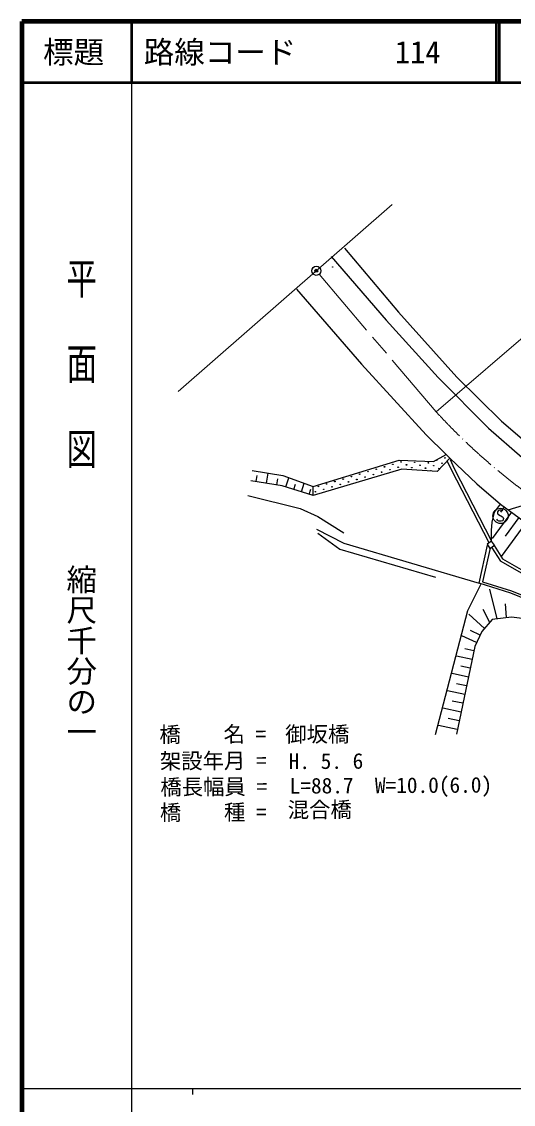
# Model space of a CAD drawing. Units: millimetres, scale not verified. Extents: x 40000 to 680000, y 20000 to 380000.
# Drawn here: x 40000 to 120548, y 202409 to 380000 of the extents above; entities that cross this region are included whole.
import ezdxf
from ezdxf.enums import TextEntityAlignment as Align

# ---------------------------------------------------------------- set-up
doc = ezdxf.new("R2010")
doc.units = ezdxf.units.MM
doc.header["$LTSCALE"] = 1000
doc.header["$PDMODE"] = 32
doc.header["$PDSIZE"] = 500
doc.linetypes.add('CHAIN', pattern=[18.5, 12, -1.5, 3.5, -1.5])
for name, color, linetype, lineweight in [('M-BGD', 7, 'Continuous', 25), ('M-BMK', 2, 'CHAIN', 13), ('M-BMK-HTXT', 7, 'Continuous', 13), ('M-BMK-LINE', 2, 'Continuous', 13), ('M-BMK-SRVR', 3, 'Continuous', 25), ('M-STR-STR1', 1, 'Continuous', 25), ('M-TTL', 2, 'Continuous', 140), ('M-TTL-BAND', 7, 'Continuous', 25), ('M-TTL-LINE', 7, 'Continuous', 50)]:
    doc.layers.add(name, color=color, linetype=linetype, lineweight=lineweight)
doc.layers.add('M-OTRS', color=6, linetype='Continuous')
doc.layers.add('M-TTL-TXT', color=7, linetype='Continuous')
doc.styles.add('@ＭＳ ゴシック', font='')
doc.styles.add('ＭＳ ゴシック', font='')
doc.styles.get('@ＭＳ ゴシック').set_extended_font_data('@MS Gothic')
doc.styles.get('ＭＳ ゴシック').set_extended_font_data('MS Gothic')

msp = doc.modelspace()

# ---------------------------------------------------------------- linework, layer by layer
at = {"layer": 'M-BGD'}
for p, q in [((90714, 341462), (99742, 331041)), ((99742, 331041), (108242, 321629)), ((108242, 321629), (116490, 313337)), ((116490, 313337), (122012, 308535)), ((87765, 303767), (101855, 308082)), ((101855, 308082), (107479, 307857)), ((107479, 307857), (109571, 309004)), ((110156, 308396), (108086, 306192)), ((110427, 306486), (109729, 307958)), ((110180, 308172), (110875, 306708)), ((77755, 306375), (82792, 305533)), ((78398, 304555), (78556, 305556)), ((80104, 304285), (80365, 305938)), ((82792, 305533), (87765, 303767)), ((102305, 306574), (87765, 302261)), ((108086, 306192), (102305, 306574)), ((116595, 294517), (110427, 306486)), ((110875, 306708), (116999, 294799)), ((82663, 303880), (77545, 304690)), ((81810, 304015), (81965, 304998)), ((87765, 302261), (82663, 303880)), ((83301, 303678), (83778, 305183)), ((84576, 303273), (84854, 304150)), ((85852, 302868), (86302, 304287)), ((87765, 302261), (87765, 303767)), ((77056, 302276), (85635, 300161)), ((87127, 302463), (87389, 303288)), ((85635, 300161), (88544, 298805)), ((117486, 299552), (118458, 300830)), ((119051, 300397), (118425, 299539)), ((118458, 300830), (125580, 295634)), ((88544, 298805), (92791, 296128)), ((117084, 297880), (117486, 299552)), ((120238, 299531), (117106, 295238)), ((117952, 298241), (117864, 298385)), ((117977, 299604), (117971, 299460)), ((117971, 299460), (117977, 299366)), ((118058, 299741), (117977, 299604)), ((117977, 299366), (118027, 299241)), ((118027, 299241), (118114, 299172)), ((118196, 299835), (118058, 299741)), ((118114, 299172), (118796, 298779)), ((118358, 299879), (118196, 299835)), ((118552, 299879), (118358, 299879)), ((118683, 299854), (118552, 299879)), ((118777, 299810), (118683, 299854)), ((118846, 299735), (118777, 299810)), ((118796, 298779), (118871, 298666)), ((118908, 298360), (118864, 298241)), ((118871, 298666), (118921, 298510)), ((118921, 298510), (118908, 298360)), ((121425, 298665), (119199, 295614)), ((88313, 296738), (92783, 294443)), ((116983, 296547), (117084, 297880)), ((118052, 298147), (117952, 298241)), ((118171, 298091), (118052, 298147)), ((118296, 298072), (118171, 298091)), ((118583, 298072), (118296, 298072)), ((122612, 297799), (118562, 292249)), ((118777, 298129), (118583, 298072)), ((118864, 298241), (118777, 298129)), ((88519, 296123), (92113, 293462)), ((116999, 294799), (116983, 296547)), ((92113, 293462), (107807, 288908)), ((92783, 294443), (114955, 287888)), ((114955, 287888), (116344, 294121)), ((116747, 293630), (115520, 288129)), ((116999, 294799), (116241, 294270)), ((116241, 294270), (116706, 293602)), ((116706, 293602), (117465, 294131)), ((116984, 293795), (118435, 291519)), ((117465, 294131), (116999, 294799)), ((117394, 294082), (118791, 291891)), ((123906, 288365), (118435, 291519)), ((118791, 291891), (124113, 288823)), ((113077, 283416), (115306, 287789)), ((120138, 286251), (114955, 287888)), ((115520, 288129), (120275, 286627)), ((117885, 282036), (116692, 286889)), ((128342, 282901), (120138, 286251)), ((120275, 286627), (128472, 283279)), ((119456, 282240), (119280, 284523)), ((107804, 263053), (113077, 283416)), ((115823, 280465), (113254, 282822)), ((116674, 281445), (115620, 283598)), ((117099, 281935), (115398, 279975)), ((120241, 282341), (117099, 281935)), ((130446, 281010), (120241, 282341)), ((114539, 278145), (112130, 279276)), ((115112, 279365), (113531, 280108)), ((115398, 279975), (114252, 277535)), ((114252, 277535), (111220, 263153)), ((114100, 276816), (112615, 277129)), ((113797, 275378), (111253, 275914)), ((113494, 273939), (111926, 274270)), ((113191, 272501), (110510, 273066)), ((112585, 269625), (109766, 270219)), ((112888, 271063), (111238, 271411)), ((112281, 268187), (110549, 268552)), ((111978, 266748), (109023, 267371)), ((111675, 265310), (109861, 265693)), ((111372, 263872), (108280, 264524))]:
    msp.add_line(p, q, dxfattribs=at)
for centre, radius in [((90964, 339752), 31.3), ((90964, 339752), 25), ((90964, 339752), 18.8), ((90964, 339752), 12.5), ((90964, 339752), 6.3), ((88261, 339133), 22.5), ((100804, 307388), 49.8), ((102160, 307790), 49.8), ((103039, 307314), 49.8), ((104395, 307716), 49.8), ((105274, 307239), 49.8), ((106629, 307641), 49.8), ((107985, 308044), 49.8), ((108864, 307567), 49.8), ((109341, 308446), 49.8), ((95381, 305779), 49.8), ((96737, 306182), 49.8), ((97616, 305705), 49.8), ((98092, 306584), 49.8), ((98971, 306107), 49.8), ((99448, 306986), 49.8), ((100327, 306509), 49.8), ((101683, 306911), 49.8), ((103918, 306837), 49.8), ((106153, 306762), 49.8), ((107508, 307165), 49.8), ((108388, 306688), 49.8), ((88602, 303768), 49.8), ((89958, 304171), 49.8), ((90837, 303694), 49.8), ((91313, 304573), 49.8), ((92192, 304096), 49.8), ((92669, 304975), 49.8), ((93548, 304498), 49.8), ((94025, 305377), 49.8), ((94904, 304900), 49.8), ((96260, 305303), 49.8), ((88125, 302889), 49.8), ((89481, 303292), 49.8), ((118458, 298929), 1244)]:
    msp.add_circle(centre, radius, dxfattribs=at)
for centre, radius, start, end in [((184447, 386186), 103849, 225.92838, 225.9917), ((104797, 306360), 49.8, 78.14624, 94.28482), ((107032, 306286), 49.8, 327.58606, 204.84502), ((184447, 386186), 103849, 229.79044, 229.85374)]:
    msp.add_arc(centre, radius, start, end, dxfattribs=at)
at = {"layer": 'M-BMK'}
msp.add_line((88746, 338561), (107893, 316013), dxfattribs=at)
for start, end in [(222.50952, 225.54851), (226.37157, 229.41055), (230.23363, 233.27261)]:
    msp.add_arc((184447, 386186), 103849, start, end, dxfattribs=at)
at = {"layer": 'M-BMK-HTXT'}
msp.add_line((130609, 335490), (107893, 316013), dxfattribs=at)
at = {"layer": 'M-BMK-LINE'}
msp.add_line((100718, 350022), (65639, 319360), dxfattribs=at)
at = {"layer": 'M-BMK-SRVR'}
msp.add_circle((88261, 339133), 746, dxfattribs=at)
at = {"layer": 'M-OTRS'}
msp.add_point((88261, 339133), dxfattribs=at)
at = {"layer": 'M-STR-STR1'}
for p, q in [((92873, 342873), (101715, 332363)), ((85045, 336132), (95700, 323810)), ((101715, 332363), (111283, 321709)), ((95700, 323810), (106282, 312214)), ((111283, 321709), (118603, 314461)), ((118603, 314461), (123532, 310257)), ((106282, 312214), (109571, 309004)), ((109571, 309004), (110156, 308396)), ((110156, 308396), (114544, 304207)), ((114544, 304207), (118458, 300830)), ((119697, 299927), (132576, 303807))]:
    msp.add_line(p, q, dxfattribs=at)
at = {"layer": 'M-TTL'}
for p, q in [((40000, 380000), (40000, 20000)), ((680000, 380000), (40000, 380000))]:
    msp.add_line(p, q, dxfattribs=at)
at = {"layer": 'M-TTL-BAND'}
for p, q in [((58000, 370000), (58000, 20000)), ((40000, 205000), (579000, 205000)), ((68000, 205000), (68000, 204000))]:
    msp.add_line(p, q, dxfattribs=at)
at = {"layer": 'M-TTL-LINE'}
for p, q in [((58000, 380000), (58000, 370000)), ((117750, 380000), (117750, 370000)), ((118250, 380000), (118250, 370000)), ((40000, 370000), (680000, 370000))]:
    msp.add_line(p, q, dxfattribs=at)

# ---------------------------------------------------------------- texts
at = {"layer": 'M-BGD', "style": 'ＭＳ ゴシック'}
for s, p in [('橋\u3000\u3000名 =', (62576, 261013)), ('御坂橋', (83191, 261043)), ('架設年月 =', (62654, 256669)), ('H. 5. 6', (83754, 256623)), ('橋長幅員 =', (62733, 252404)), ('L=88.7  W=10.0(6.0)', (83915, 252605)), ('混合橋', (83593, 248667)), ('橋\u3000\u3000種 =', (62654, 248217))]:
    msp.add_text(s, height=2566, rotation=0.3, dxfattribs=at).set_placement(p, align=Align.BOTTOM_LEFT)
at = {"layer": 'M-TTL-BAND', "style": '@ＭＳ ゴシック', "width": 1.4}
msp.add_text('平  面  図', height=3666, rotation=270, dxfattribs=at).set_placement((49777, 306475), align=Align.MIDDLE_RIGHT)
at = {"layer": 'M-TTL-BAND', "style": '@ＭＳ ゴシック'}
msp.add_text('縮尺千分の一', height=3666, rotation=270, dxfattribs=at).set_placement((49777, 261030), align=Align.MIDDLE_RIGHT)
at = {"layer": 'M-TTL-TXT', "style": 'ＭＳ ゴシック'}
msp.add_text('標題', height=3666, dxfattribs=at).set_placement((48500, 375000), align=Align.MIDDLE_CENTER)
for s, p in [('路線コード', (60000, 375000)), ('114', (101142, 375000))]:
    msp.add_text(s, height=3666, dxfattribs=at).set_placement(p, align=Align.MIDDLE_LEFT)

doc.saveas('drawing.dxf')
